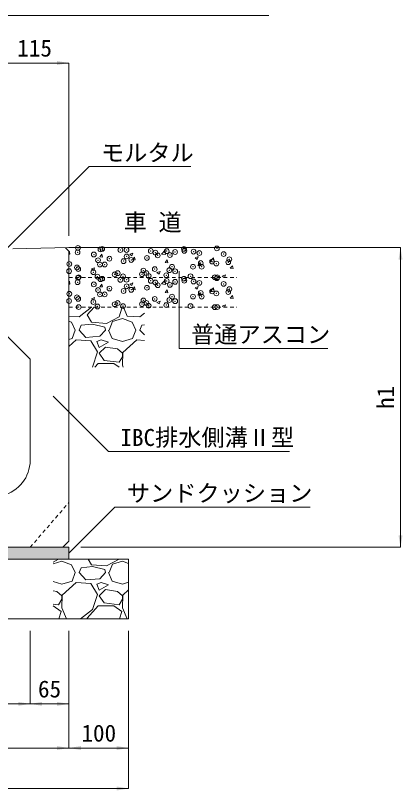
# Model space of a CAD drawing. Units: millimetres at full size. Extents: x 6872 to 78201, y -34623 to -7860.
# Drawn here: x 35458 to 36107, y -13894 to -12595 of the extents above; entities that cross this region are included whole.
import ezdxf
from ezdxf.enums import TextEntityAlignment as Align

# ---------------------------------------------------------------- set-up
doc = ezdxf.new("R2010")
doc.units = ezdxf.units.MM
doc.header["$LTSCALE"] = 16
doc.header["$PDMODE"] = 32
doc.header["$PDSIZE"] = 8
doc.linetypes.add('USER1', pattern=[0.675, 0.375, -0.3])
for name, color, linetype, lineweight in [('0_2', 7, 'Continuous', 20), ('寸法線', 7, 'Continuous', 9), ('ﾊｯﾁﾝｸﾞ', 7, 'Continuous', 5)]:
    doc.layers.add(name, color=color, linetype=linetype, lineweight=lineweight)
doc.styles.add('ＭＳ ゴシック', font='')
doc.styles.get('ＭＳ ゴシック').set_extended_font_data('MS Gothic')

# ---------------------------------------------------------------- blocks, each defined once
blk = doc.blocks.new('filled_arrow')
at = {"color": 0, "linetype": 'Continuous', "lineweight": -2}
blk.add_solid([(7.5, 1.25), (0, 0), (7.5, -1.25)], dxfattribs=at)

msp = doc.modelspace()

# ---------------------------------------------------------------- hatches: boundary and pattern name
at = {"layer": 'ﾊｯﾁﾝｸﾞ'}
msp.add_hatch(color=8, dxfattribs=at).paths.add_polyline_path([(35547.76, -13506.21), (35547.76, -13486.21), (35127.77, -13486.21), (35117.76, -13486.21), (35117.76, -13506.21)])

# ---------------------------------------------------------------- linework, layer by layer
at = {"layer": '0_2'}
for p, q in [((35547.76, -12984.21), (35453.76, -12986.09)), ((35541.76, -12984.33), (35547.76, -12990.21)), ((35547.76, -12984.21), (35828.22, -12984.21)), ((35547.76, -12990.21), (35547.76, -13476.21)), ((35422.76, -13111.21), (35482.76, -13171.21)), ((35482.76, -13340.68), (35482.76, -13171.21)), ((35537.76, -13486.21), (35547.76, -13476.21)), ((35117.76, -13486.21), (35547.76, -13486.21)), ((35537.76, -13486.21), (35127.77, -13486.21)), ((35547.76, -13486.21), (35547.76, -13506.21)), ((35017.76, -13506.21), (35647.76, -13506.21)), ((35647.76, -13606.21), (35647.76, -13506.21)), ((35017.76, -13606.21), (35647.76, -13606.21))]:
    msp.add_line(p, q, dxfattribs=at)
at = {"layer": '0_2', "linetype": 'USER1'}
for p, q in [((35547.76, -13034.21), (35829.18, -13034.21)), ((35547.76, -13084.21), (35829.18, -13084.21))]:
    msp.add_line(p, q, dxfattribs=at)
at = {"layer": '0_2', "linetype": 'USER1', "lineweight": 9}
msp.add_line((35482.76, -13486.21), (35547.76, -13411.21), dxfattribs=at)
at = {"layer": '0_2'}
msp.add_arc((35422.76, -13340.68), 60, 283.34237, 0, dxfattribs=at)
at = {"layer": '寸法線'}
for p, q in [((35432.76, -12674.87), (35547.76, -12674.87)), ((35547.76, -12964.21), (35547.76, -12674.87)), ((35567.76, -12984.21), (36103.25, -12984.21)), ((36103.25, -13486.21), (36103.25, -12984.21)), ((35567.76, -13486.21), (36103.25, -13486.21)), ((35482.76, -13626.21), (35482.76, -13748.6)), ((35482.76, -13626.21), (35482.76, -13748.6)), ((35547.76, -13626.21), (35547.76, -13748.6)), ((35547.76, -13626.21), (35547.76, -13822.58)), ((35547.76, -13626.21), (35547.76, -13822.58)), ((35647.76, -13626.21), (35647.76, -13822.58)), ((35647.76, -13626.21), (35647.76, -13890.39)), ((35182.77, -13748.6), (35482.76, -13748.6)), ((35482.76, -13748.6), (35547.76, -13748.6)), ((35117.76, -13822.58), (35547.76, -13822.58)), ((35547.76, -13822.58), (35647.76, -13822.58)), ((35017.76, -13890.39), (35647.76, -13890.39))]:
    msp.add_line(p, q, dxfattribs=at)
for points in [[(35271.3, -12816.21), (35271.3, -12595.28), (35882.47, -12595.28)], [(35443.26, -12986.15), (35581.41, -12848), (35752.02, -12848)], [(35732.39, -13023.38), (35732.39, -13153.06), (35981.42, -13153.06)], [(35521.5, -13233.21), (35613.98, -13325.69), (35917.23, -13325.69)], [(35547.76, -13496.21), (35624.86, -13419.11), (35951.72, -13419.11)]]:
    msp.add_lwpolyline(points, dxfattribs=at)
at = {"layer": 'ﾊｯﾁﾝｸﾞ'}
for p, q in [((35547.76, -12991.4), (35548.49, -12990.54)), ((35547.76, -12995.17), (35549.37, -12995.31)), ((35549.36, -12995.31), (35548.48, -12990.54)), ((35599.47, -12999.7), (35603.14, -12995.32)), ((35604.02, -13000.1), (35603.14, -12995.32)), ((35649.54, -12995.28), (35654.88, -12993.23)), ((35649.54, -12995.28), (35653.33, -12997.84)), ((35653.33, -12997.84), (35654.88, -12993.24)), ((35702.78, -12994.87), (35708.72, -12988.68)), ((35702.78, -12994.87), (35709.56, -12995.92)), ((35709.56, -12995.92), (35708.72, -12988.68)), ((35599.47, -12999.7), (35604.03, -13000.09)), ((35654.13, -13004.48), (35657.8, -13000.1)), ((35654.13, -13004.48), (35658.68, -13004.88)), ((35658.67, -13004.88), (35657.79, -13000.1)), ((35708.78, -13009.26), (35712.45, -13004.88)), ((35708.78, -13009.26), (35713.34, -13009.66)), ((35713.33, -13009.66), (35712.45, -13004.88)), ((35759.05, -13001.38), (35764.39, -12999.33)), ((35759.05, -13001.39), (35762.84, -13003.94)), ((35762.84, -13003.94), (35764.38, -12999.34)), ((35763.44, -13014.04), (35767.11, -13009.66)), ((35767.98, -13014.44), (35767.1, -13009.66)), ((35784.1, -13007.48), (35790.88, -13008.53)), ((35784.11, -13007.48), (35790.04, -13001.3)), ((35790.88, -13008.53), (35790.04, -13001.3)), ((35585.51, -13019.86), (35589.31, -13022.42)), ((35585.52, -13019.86), (35590.85, -13017.81)), ((35589.31, -13022.42), (35590.85, -13017.81)), ((35763.44, -13014.04), (35767.99, -13014.44)), ((35818.09, -13018.82), (35821.77, -13014.45)), ((35818.09, -13018.82), (35822.65, -13019.22)), ((35822.64, -13019.22), (35821.76, -13014.45)), ((35695.02, -13025.96), (35698.81, -13028.52)), ((35695.03, -13025.96), (35700.36, -13023.91)), ((35698.81, -13028.52), (35700.36, -13023.92)), ((35804.53, -13032.06), (35809.87, -13030.01)), ((35804.53, -13032.07), (35807.71, -13034.21)), ((35808.46, -13034.21), (35809.87, -13030.02)), ((35547.76, -13041.4), (35548.49, -13040.54)), ((35547.76, -13045.17), (35549.37, -13045.31)), ((35549.36, -13045.31), (35548.48, -13040.54)), ((35599.47, -13049.7), (35603.14, -13045.32)), ((35604.02, -13050.1), (35603.14, -13045.32)), ((35649.54, -13045.28), (35654.88, -13043.23)), ((35649.54, -13045.28), (35653.33, -13047.84)), ((35653.33, -13047.84), (35654.88, -13043.24)), ((35702.78, -13044.87), (35708.72, -13038.68)), ((35702.78, -13044.87), (35709.56, -13045.92)), ((35709.56, -13045.92), (35708.72, -13038.68)), ((35759.05, -13051.38), (35764.39, -13049.33)), ((35762.84, -13053.94), (35764.38, -13049.34)), ((35599.47, -13049.7), (35604.03, -13050.09)), ((35654.13, -13054.48), (35657.8, -13050.1)), ((35654.13, -13054.48), (35658.68, -13054.88)), ((35658.67, -13054.88), (35657.79, -13050.1)), ((35708.78, -13059.26), (35712.45, -13054.88)), ((35708.78, -13059.26), (35713.34, -13059.66)), ((35713.33, -13059.66), (35712.45, -13054.88)), ((35759.05, -13051.39), (35762.84, -13053.94)), ((35763.44, -13064.04), (35767.11, -13059.66)), ((35767.98, -13064.44), (35767.1, -13059.66)), ((35784.1, -13057.48), (35790.88, -13058.53)), ((35784.11, -13057.48), (35790.04, -13051.3)), ((35790.88, -13058.53), (35790.04, -13051.3)), ((35585.51, -13069.86), (35589.31, -13072.42)), ((35585.52, -13069.86), (35590.85, -13067.81)), ((35589.31, -13072.42), (35590.85, -13067.81)), ((35695.03, -13075.96), (35700.36, -13073.91)), ((35698.81, -13078.52), (35700.36, -13073.91)), ((35763.44, -13064.04), (35767.99, -13064.44)), ((35818.09, -13068.82), (35821.77, -13064.44)), ((35818.09, -13068.82), (35822.65, -13069.22)), ((35822.64, -13069.22), (35821.76, -13064.45)), ((35565.11, -13099.97), (35585.51, -13084.21)), ((35578.32, -13096.92), (35589.76, -13084.21)), ((35636.23, -13085.75), (35632.16, -13099.97)), ((35634, -13084.21), (35636.23, -13085.75)), ((35639.16, -13084.21), (35645.37, -13098.96)), ((35695.02, -13075.96), (35698.81, -13078.52)), ((35804.53, -13082.06), (35809.87, -13080.01)), ((35804.53, -13082.07), (35807.71, -13084.21)), ((35808.46, -13084.21), (35809.87, -13080.02)), ((35547.76, -13099.15), (35565.11, -13099.97)), ((35585.43, -13109.12), (35578.32, -13096.92)), ((35632.16, -13099.97), (35610.83, -13111.15)), ((35645.37, -13098.96), (35666.71, -13099.97)), ((35666.71, -13099.97), (35674.21, -13094.17)), ((35547.76, -13107.57), (35551.9, -13109.12)), ((35551.9, -13109.12), (35558, -13122.32)), ((35565.11, -13122.32), (35568.16, -13114.2)), ((35587.46, -13112.16), (35568.16, -13114.2)), ((35610.83, -13111.15), (35585.43, -13109.12)), ((35607.78, -13117.24), (35587.46, -13112.16)), ((35614.89, -13122.32), (35620.99, -13108.1)), ((35620.99, -13108.1), (35637.24, -13103.02)), ((35637.24, -13103.02), (35653.5, -13109.12)), ((35653.5, -13109.12), (35659.6, -13122.32)), ((35666.71, -13122.32), (35669.76, -13114.2)), ((35674.21, -13113.73), (35669.76, -13114.2)), ((35552.92, -13136.55), (35558, -13122.32)), ((35576.28, -13134.52), (35565.11, -13122.32)), ((35608.8, -13122.32), (35599.65, -13132.48)), ((35608.8, -13122.32), (35607.78, -13117.24)), ((35613.88, -13122.32), (35619.97, -13136.55)), ((35654.52, -13136.55), (35659.6, -13122.32)), ((35674.21, -13130.51), (35666.71, -13122.32)), ((35547.76, -13138.06), (35552.92, -13136.55)), ((35560.03, -13138.58), (35547.76, -13149.78)), ((35584.41, -13140.61), (35560.03, -13138.58)), ((35599.65, -13132.48), (35576.28, -13134.52)), ((35601.68, -13138.58), (35594.57, -13141.63)), ((35613.88, -13142.64), (35601.68, -13138.58)), ((35619.97, -13136.55), (35637.24, -13141.63)), ((35637.24, -13141.63), (35654.52, -13136.55)), ((35661.63, -13138.58), (35638.26, -13159.92)), ((35674.21, -13139.63), (35661.63, -13138.58)), ((35595.59, -13158.9), (35584.41, -13140.61)), ((35594.57, -13141.63), (35598.64, -13151.79)), ((35598.64, -13151.79), (35613.88, -13142.64)), ((35608.8, -13150.77), (35598.64, -13160.93)), ((35629.12, -13153.82), (35608.8, -13150.77)), ((35587.49, -13184.22), (35595.59, -13158.9)), ((35598.64, -13160.93), (35606.76, -13173.12)), ((35637.24, -13160.93), (35629.12, -13153.82)), ((35638.26, -13159.92), (35637.24, -13181.25)), ((35637.24, -13167.03), (35637.24, -13160.93)), ((35591.19, -13184.22), (35596.6, -13178.2)), ((35596.6, -13178.2), (35623.02, -13178.2)), ((35606.76, -13173.12), (35632.16, -13176.17)), ((35623.02, -13178.2), (35631.7, -13184.22)), ((35632.16, -13176.17), (35637.24, -13167.03)), ((35637.24, -13181.25), (35638.49, -13184.22)), ((35530.56, -13506.37), (35521.24, -13511.25)), ((35521.24, -13513.92), (35535.64, -13509.42)), ((35530.61, -13506.21), (35530.56, -13506.37)), ((35535.64, -13509.42), (35551.9, -13515.52)), ((35551.9, -13515.52), (35558, -13528.72)), ((35561.59, -13506.21), (35565.11, -13506.37)), ((35565.11, -13506.37), (35565.32, -13506.21)), ((35585.43, -13515.52), (35580, -13506.21)), ((35610.83, -13517.55), (35585.43, -13515.52)), ((35632.16, -13506.37), (35610.83, -13517.55)), ((35614.89, -13528.72), (35620.99, -13514.5)), ((35620.99, -13514.5), (35637.24, -13509.42)), ((35632.21, -13506.21), (35632.16, -13506.37)), ((35637.24, -13509.42), (35647.76, -13513.37)), ((35552.92, -13542.95), (35558, -13528.72)), ((35565.11, -13528.72), (35568.16, -13520.6)), ((35576.28, -13540.92), (35565.11, -13528.72)), ((35587.46, -13518.56), (35568.16, -13520.6)), ((35607.78, -13523.64), (35587.46, -13518.56)), ((35608.8, -13528.72), (35599.65, -13538.88)), ((35608.8, -13528.72), (35607.78, -13523.64)), ((35613.88, -13528.72), (35619.97, -13542.95)), ((35599.65, -13538.88), (35576.28, -13540.92)), ((35521.24, -13543.79), (35535.64, -13548.03)), ((35535.64, -13548.03), (35552.92, -13542.95)), ((35560.03, -13544.98), (35536.66, -13566.32)), ((35584.41, -13547.01), (35560.03, -13544.98)), ((35595.59, -13565.3), (35584.41, -13547.01)), ((35601.68, -13544.98), (35594.57, -13548.03)), ((35594.57, -13548.03), (35598.64, -13558.19)), ((35598.64, -13558.19), (35613.88, -13549.04)), ((35613.88, -13549.04), (35601.68, -13544.98)), ((35619.97, -13542.95), (35637.24, -13548.03)), ((35637.24, -13548.03), (35647.76, -13544.93)), ((35527.52, -13560.22), (35521.24, -13559.28)), ((35535.64, -13567.33), (35527.52, -13560.22)), ((35536.66, -13566.32), (35535.64, -13587.65)), ((35535.64, -13573.43), (35535.64, -13567.33)), ((35587.46, -13590.7), (35595.59, -13565.3)), ((35608.8, -13557.17), (35598.64, -13567.33)), ((35598.64, -13567.33), (35606.76, -13579.52)), ((35629.12, -13560.22), (35608.8, -13557.17)), ((35637.24, -13567.33), (35629.12, -13560.22)), ((35638.26, -13566.32), (35637.24, -13587.65)), ((35637.24, -13573.43), (35637.24, -13567.33)), ((35647.76, -13557.64), (35638.26, -13566.32)), ((35521.24, -13581.45), (35530.56, -13582.57)), ((35530.56, -13582.57), (35535.64, -13573.43)), ((35606.76, -13579.52), (35632.16, -13582.57)), ((35632.16, -13582.57), (35637.24, -13573.43)), ((35521.24, -13584.6), (35521.42, -13584.6)), ((35521.42, -13584.6), (35534.63, -13593.75)), ((35534.63, -13593.75), (35531.07, -13606.21)), ((35535.64, -13587.65), (35543.46, -13606.21)), ((35567.39, -13606.21), (35587.46, -13590.7)), ((35578.32, -13604.92), (35596.6, -13584.6)), ((35596.6, -13584.6), (35623.02, -13584.6)), ((35623.02, -13584.6), (35636.23, -13593.75)), ((35636.23, -13593.75), (35632.67, -13606.21)), ((35637.24, -13587.65), (35645.06, -13606.21)), ((35579.06, -13606.21), (35578.32, -13604.92))]:
    msp.add_line(p, q, dxfattribs=at)
for p in [(35562.88, -12984.65), (35600.67, -12987.19), (35603.56, -12986.37), (35633.91, -12988.13), (35644.24, -12988.09), (35740.49, -12986.3), (35795.64, -12985.52), (35562.19, -12992.07), (35589.48, -12995.76), (35644.43, -12998.95), (35684.91, -12989.81), (35692.56, -12992.61), (35696.61, -12997.24), (35711.63, -12990.1), (35716.94, -12996.6), (35725.59, -12991.53), (35741.05, -12989.61), (35756.52, -12990.89), (35766.27, -12993.25), (35806.95, -12994.96), (35548.37, -13011.6), (35596.5, -13005.26), (35599.75, -13012.56), (35607.73, -13012.49), (35615.57, -13002.75), (35639.32, -13006.85), (35652.17, -13004.86), (35678.45, -13001.48), (35768.57, -13010.02), (35787.64, -13007.51), (35794.71, -13010.89), (35814.59, -13008.65), (35816.5, -13003.71), (35548.04, -13023.59), (35561.26, -13017.44), (35563.3, -13020.12), (35588.72, -13025.31), (35629.4, -13027.03), (35672.51, -13022.67), (35677.52, -13026.85), (35691.59, -13020.16), (35716.01, -13021.97), (35720.44, -13016.36), (35725.71, -13023.9), (35755.59, -13016.26), (35770.15, -13016.27), (35562.88, -13034.65), (35564.11, -13033.83), (35595.53, -13032.8), (35600.67, -13037.19), (35603.56, -13036.37), (35624.38, -13029), (35633.91, -13038.13), (35638.4, -13032.21), (35644.24, -13038.09), (35670.08, -13028.75), (35681.27, -13031.53), (35684.91, -13039.81), (35710.75, -13030.46), (35711.63, -13040.1), (35740.49, -13036.3), (35741.05, -13039.61), (35751.43, -13032.18), (35792.11, -13033.9), (35795.64, -13035.52), (35796.46, -13033.77), (35562.19, -13042.07), (35589.48, -13045.76), (35615.57, -13052.75), (35644.43, -13048.95), (35678.45, -13051.48), (35692.56, -13042.61), (35696.61, -13047.24), (35716.94, -13046.6), (35725.59, -13041.53), (35756.52, -13040.89), (35766.27, -13043.25), (35806.95, -13044.96), (35548.37, -13061.6), (35596.5, -13055.26), (35599.75, -13062.56), (35607.73, -13062.49), (35639.32, -13056.85), (35652.17, -13054.86), (35720.44, -13066.36), (35755.59, -13066.26), (35768.57, -13060.02), (35770.15, -13066.27), (35787.64, -13057.51), (35794.71, -13060.89), (35814.59, -13058.65), (35816.5, -13053.71), (35548.04, -13073.59), (35561.26, -13067.44), (35563.3, -13070.12), (35588.72, -13075.31), (35624.38, -13079), (35629.4, -13077.03), (35670.08, -13078.75), (35672.51, -13072.67), (35677.52, -13076.85), (35691.59, -13070.16), (35716.01, -13071.97), (35725.71, -13073.9), (35564.11, -13083.83), (35595.53, -13082.8), (35638.4, -13082.21), (35681.27, -13081.53), (35710.75, -13080.46), (35751.43, -13082.18), (35792.11, -13083.9), (35796.46, -13083.77)]:
    msp.add_point(p, dxfattribs=at)

# ---------------------------------------------------------------- block references
at = {"layer": '寸法線'}
for p, xscale, yscale, rotation in [((35547.76, -12674.87), 2.67, 2.67, 180), ((36103.25, -12984.21), 2.67, 2.67, 270), ((35732.39, -13023.38), 0.133, 0.133, 270), ((35521.5, -13233.21), 0.133, 0.133, 315), ((36103.25, -13486.21), 2.67, 2.67, 90), ((35547.76, -13496.21), 0.133, 0.133, 45), ((35482.76, -13748.6), 2.67, 2.67, 180), ((35547.76, -13748.6), 2.67, 2.67, 180), ((35547.76, -13822.58), 2.67, 2.67, 180), ((35647.76, -13822.58), 2.67, 2.67, 180), ((35647.76, -13890.39), 2.67, 2.67, 180)]:
    msp.add_blockref('filled_arrow', p, dxfattribs=dict(at, xscale=xscale, yscale=yscale, rotation=rotation))
at = {"layer": '寸法線', "xscale": 2.67, "yscale": 2.67}
for p in [(35482.76, -13748.6), (35547.76, -13822.58)]:
    msp.add_blockref('filled_arrow', p, dxfattribs=at)

# ---------------------------------------------------------------- texts
at = {"layer": '0_2', "style": 'ＭＳ ゴシック'}
msp.add_text('車 道', height=28.48, dxfattribs=at).set_placement((35639.58, -12964.54), align=Align.BOTTOM_LEFT)
at = {"layer": '寸法線', "style": 'ＭＳ ゴシック'}
for s, p in [('115', (35490.26, -12649.87)), ('65', (35515.26, -13723.6)), ('100', (35597.76, -13797.58))]:
    msp.add_text(s, height=28.48, dxfattribs=at).set_placement(p, align=Align.MIDDLE_CENTER)
for s, p in [('モルタル', (35601.41, -12810.94)), ('普通アスコン', (35752.39, -13115.38)), ('IBC排水側溝Ⅱ型', (35633.98, -13288.02)), ('サンドクッション', (35644.86, -13381.28))]:
    msp.add_text(s, height=28.48, dxfattribs=at).set_placement(p, align=Align.TOP_LEFT)
msp.add_text('h1', height=28.48, rotation=90, dxfattribs=at).set_placement((36078.25, -13235.21), align=Align.MIDDLE_CENTER)

doc.saveas('drawing.dxf')
